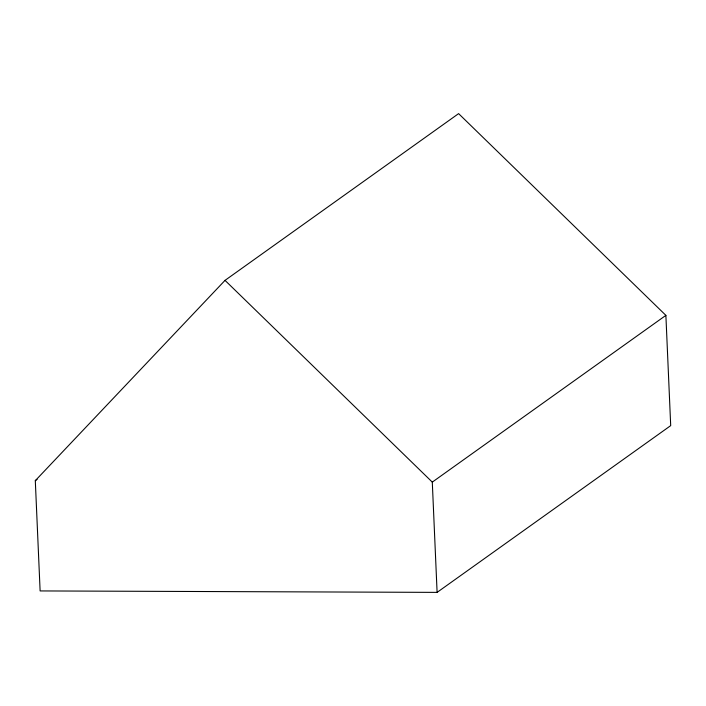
<?xml version="1.0" encoding="UTF-8"?>
<svg xmlns="http://www.w3.org/2000/svg" width="706" height="706" viewBox="0 0 706 706"><rect width="100%" height="100%" fill="white"/><g stroke="black" fill="none" stroke-linecap="round" stroke-linejoin="round"><path stroke-width="1.06" d="M35.3 480.662L225.02 280.37L458.609 113.622L665.882 315.361L670.7 425.63L437.102 592.378L40.118 590.931L35.3 480.662L37.091 479.383M437.102 592.378L432.293 482.11L665.882 315.361M225.02 280.37L432.293 482.11"/></g></svg>
